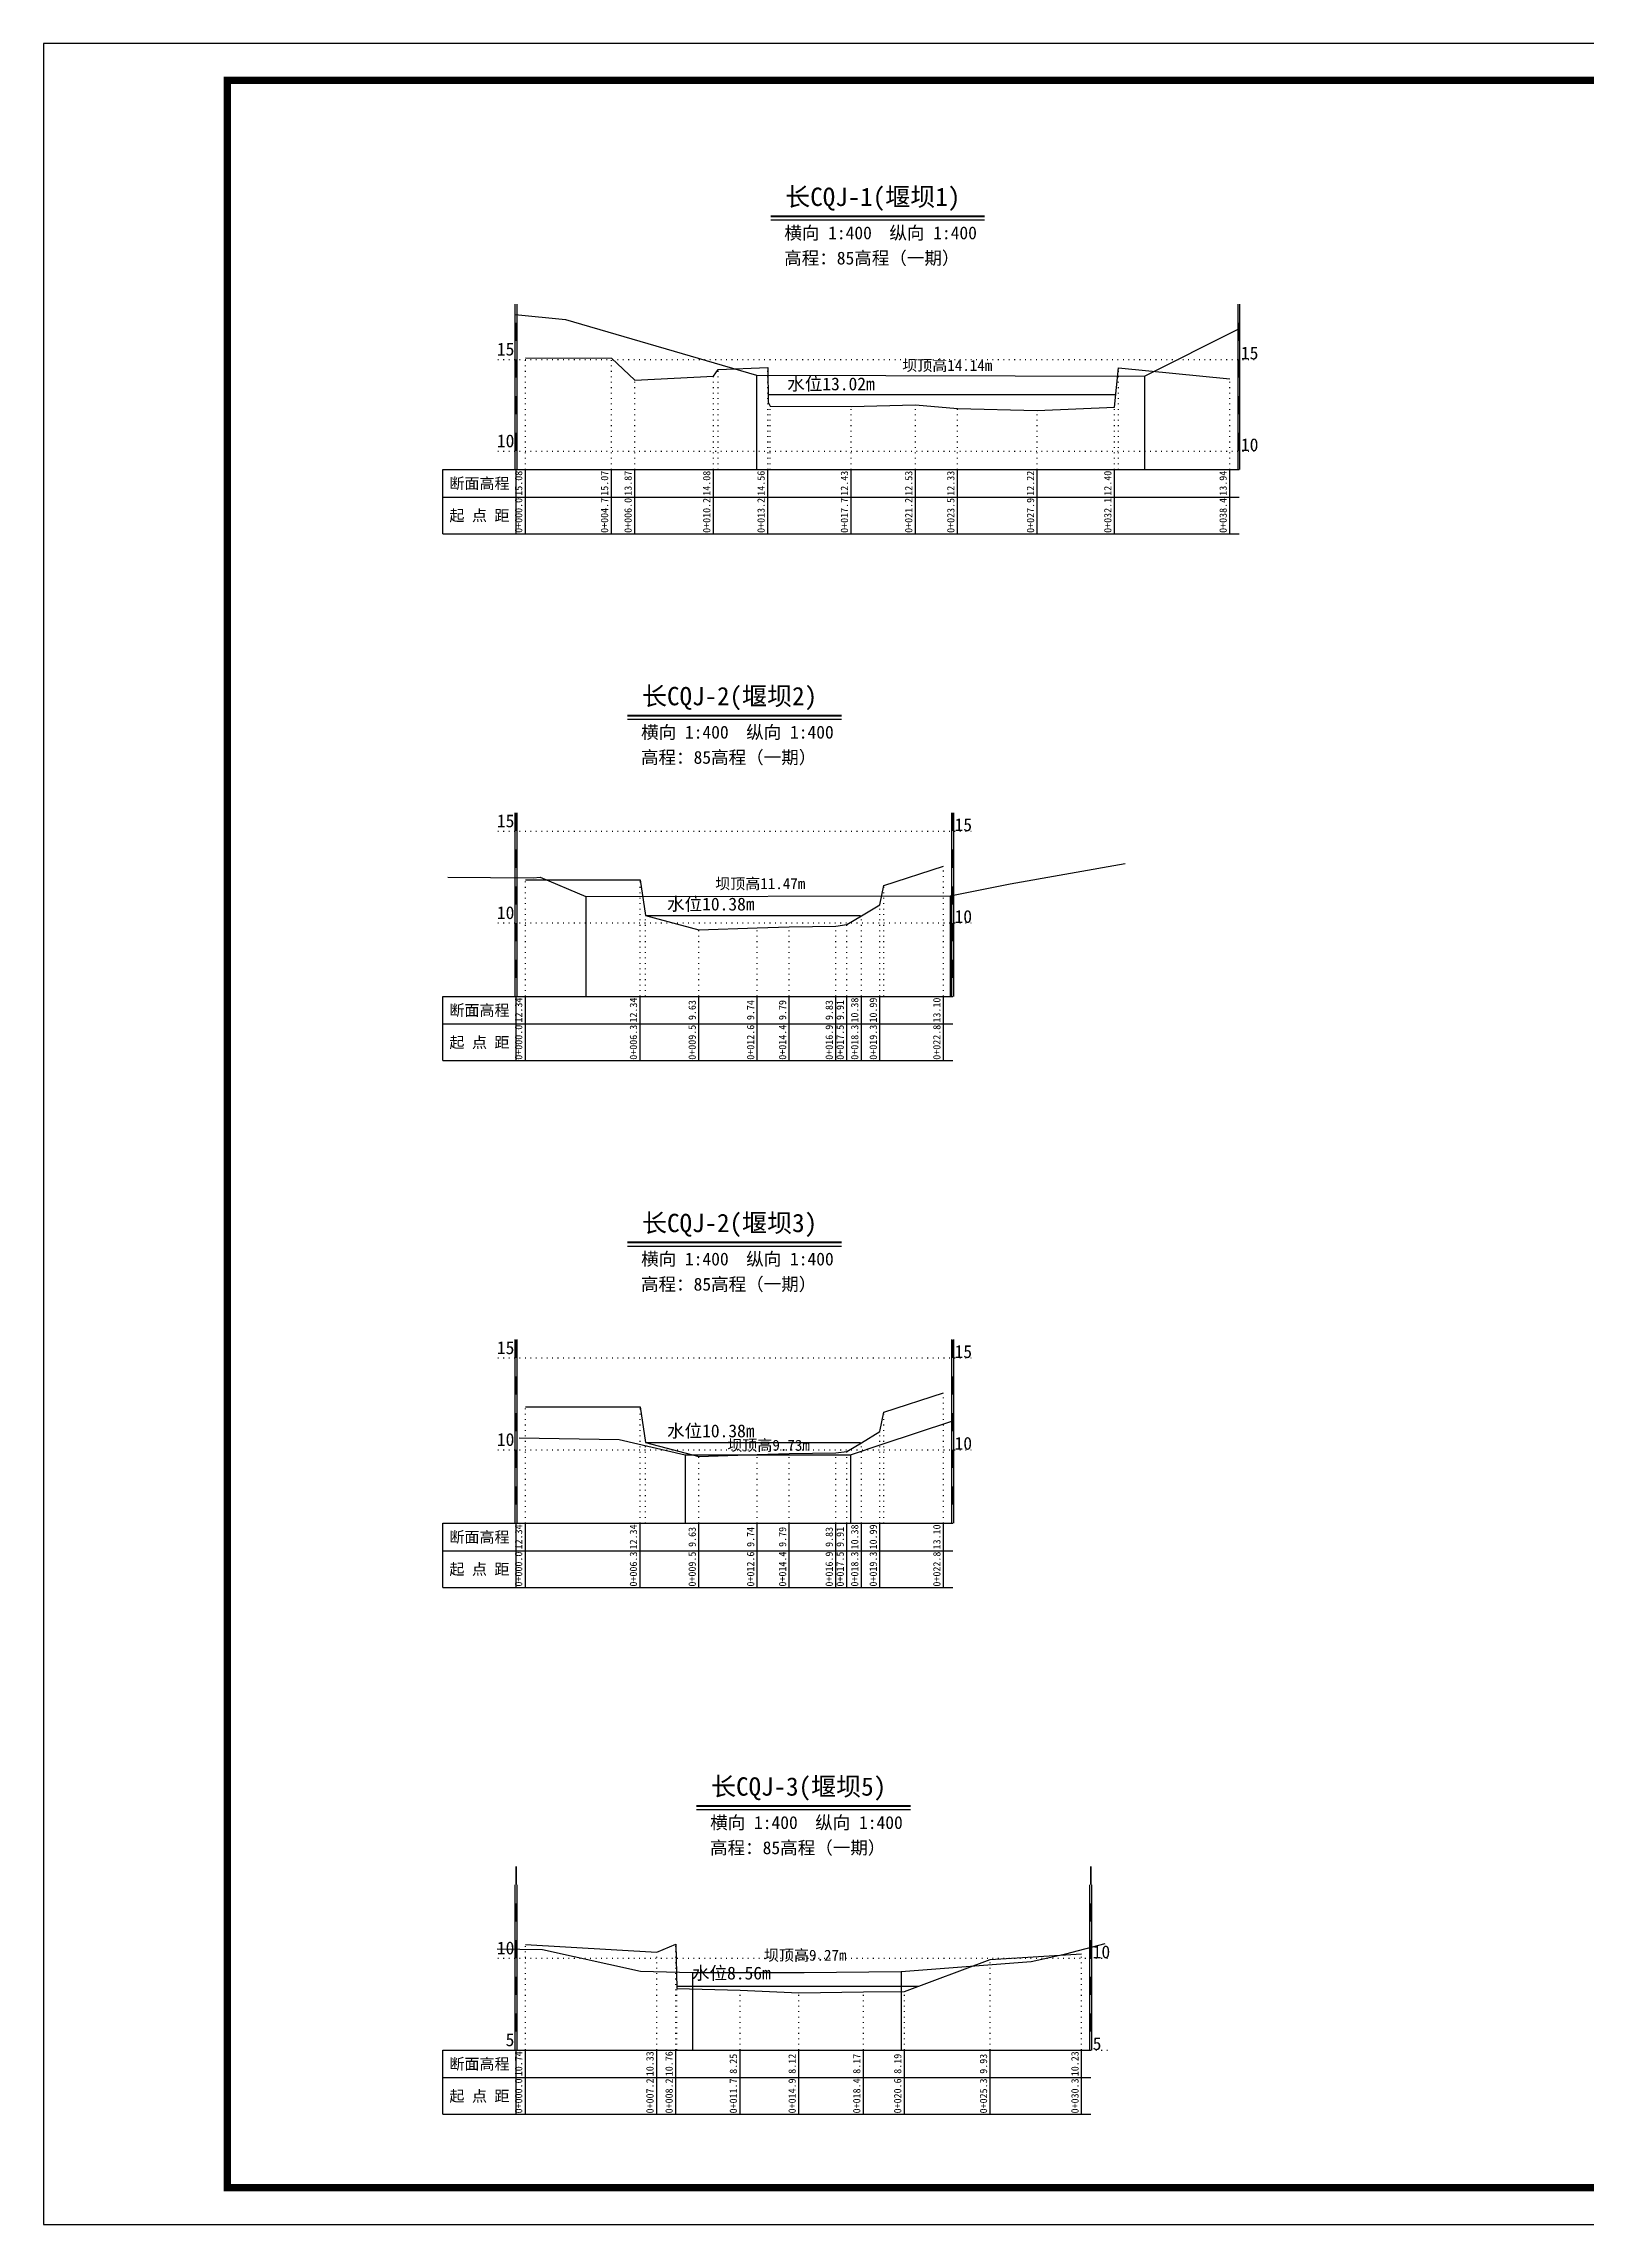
# Model space of a CAD drawing. Header units: millimetres. Extents: x 519117 to 519987, y 3371934 to 3372231.
# Drawn here: x 519116.5 to 519326.5, y 3371934.1 to 3372231.1 of the extents above; entities that cross this region are included whole.
import ezdxf
from ezdxf.enums import TextEntityAlignment as Align

# ---------------------------------------------------------------- set-up
doc = ezdxf.new("R2010")
doc.units = ezdxf.units.MM
doc.header["$LTSCALE"] = 0.4
doc.header["$MEASUREMENT"] = 0
doc.linetypes.add('X4', pattern=[1.6, 0, -1.6])
for name, color, linetype in [('DMX', 1, 'Continuous'), ('zdm1', 5, 'Continuous'), ('ZDMT5', 3, 'Continuous'), ('图框', 7, 'Continuous'), ('堰坝', 7, 'Continuous'), ('断面名称', 5, 'Continuous'), ('比例尺', 3, 'Continuous'), ('水位', 7, 'Continuous')]:
    doc.layers.add(name, color=color, linetype=linetype)
doc.styles.add('HDM', font='仿宋_GB2312.ttf')

msp = doc.modelspace()

# ---------------------------------------------------------------- linework, layer by layer
at = {"layer": 'DMX', "linetype": 'Continuous', "flags": 128}
for points in [[(519182.11, 3372188.26), (519193.81, 3372188.24), (519197.01, 3372185.24), (519207.71, 3372185.76), (519208.36, 3372186.69), (519215.11, 3372186.96), (519215.16, 3372182.24), (519215.43, 3372181.69), (519226.46, 3372181.64), (519235.21, 3372181.89), (519240.93, 3372181.39), (519251.78, 3372181.11), (519262.31, 3372181.56), (519262.83, 3372186.89), (519278.01, 3372185.41)], [(519182.11, 3372117.16), (519197.73, 3372117.16), (519198.46, 3372112.31), (519205.73, 3372110.39), (519213.68, 3372110.66), (519218.03, 3372110.79), (519224.38, 3372110.89), (519225.88, 3372111.09), (519227.86, 3372112.26), (519230.38, 3372113.79), (519230.91, 3372116.41), (519239.03, 3372119.06)], [(519182.11, 3372045.41), (519197.73, 3372045.41), (519198.46, 3372040.56), (519205.73, 3372038.64), (519213.68, 3372038.91), (519218.03, 3372039.04), (519224.38, 3372039.14), (519225.88, 3372039.34), (519227.86, 3372040.51), (519230.38, 3372042.04), (519230.91, 3372044.66), (519239.03, 3372047.31)], [(519182.11, 3371972.16), (519199.98, 3371971.14), (519202.58, 3371972.21), (519202.71, 3371966.21), (519211.33, 3371965.94), (519219.33, 3371965.61), (519228.13, 3371965.74), (519233.71, 3371965.79), (519245.38, 3371970.14), (519257.83, 3371970.89)]]:
    msp.add_lwpolyline(points, dxfattribs=at)
at = {"layer": 'zdm1', "linetype": 'Continuous'}
for p, q in [((519180.73, 3372173.06), (519180.73, 3372195.56)), ((519180.98, 3372173.06), (519180.98, 3372195.56)), ((519279.13, 3372173.06), (519279.13, 3372195.56)), ((519279.38, 3372173.06), (519279.38, 3372195.56)), ((519170.86, 3372173.06), (519182.11, 3372173.06)), ((519170.86, 3372164.31), (519170.86, 3372173.06)), ((519180.86, 3372164.31), (519180.86, 3372173.06)), ((519182.11, 3372173.06), (519279.26, 3372173.06)), ((519170.86, 3372169.31), (519279.26, 3372169.31)), ((519170.86, 3372164.31), (519279.26, 3372164.31)), ((519180.73, 3372101.31), (519180.73, 3372126.31)), ((519180.98, 3372101.31), (519180.98, 3372126.31)), ((519240.16, 3372101.31), (519240.16, 3372126.31)), ((519240.41, 3372101.31), (519240.41, 3372126.31)), ((519170.86, 3372101.31), (519182.11, 3372101.31)), ((519170.86, 3372092.56), (519170.86, 3372101.31)), ((519180.86, 3372092.56), (519180.86, 3372101.31)), ((519182.11, 3372101.31), (519240.28, 3372101.31)), ((519170.86, 3372097.56), (519240.28, 3372097.56)), ((519170.86, 3372092.56), (519240.28, 3372092.56)), ((519180.73, 3372029.56), (519180.73, 3372054.56)), ((519180.98, 3372029.56), (519180.98, 3372054.56)), ((519240.16, 3372029.56), (519240.16, 3372054.56)), ((519240.41, 3372029.56), (519240.41, 3372054.56)), ((519170.86, 3372029.56), (519182.11, 3372029.56)), ((519170.86, 3372020.81), (519170.86, 3372029.56)), ((519180.86, 3372020.81), (519180.86, 3372029.56)), ((519182.11, 3372029.56), (519240.28, 3372029.56)), ((519170.86, 3372025.81), (519240.28, 3372025.81)), ((519170.86, 3372020.81), (519240.28, 3372020.81)), ((519180.73, 3371957.81), (519180.73, 3371980.31)), ((519180.98, 3371957.81), (519180.98, 3371980.31)), ((519258.96, 3371957.81), (519258.96, 3371980.31)), ((519259.21, 3371957.81), (519259.21, 3371980.31)), ((519170.86, 3371957.81), (519182.11, 3371957.81)), ((519170.86, 3371949.06), (519170.86, 3371957.81)), ((519180.86, 3371949.06), (519180.86, 3371957.81)), ((519182.11, 3371957.81), (519259.08, 3371957.81)), ((519170.86, 3371954.06), (519259.08, 3371954.06)), ((519170.86, 3371949.06), (519259.08, 3371949.06))]:
    msp.add_line(p, q, dxfattribs=at)
at = {"layer": 'zdm1', "linetype": 'X4'}
for p, q in [((519178.36, 3372188.06), (519281.76, 3372188.06)), ((519178.36, 3372175.56), (519281.76, 3372175.56)), ((519178.36, 3372123.81), (519242.78, 3372123.81)), ((519178.36, 3372111.31), (519242.78, 3372111.31)), ((519178.36, 3372052.06), (519242.78, 3372052.06)), ((519178.36, 3372039.56), (519242.78, 3372039.56)), ((519178.36, 3371970.31), (519261.58, 3371970.31)), ((519178.36, 3371957.81), (519261.58, 3371957.81))]:
    msp.add_line(p, q, dxfattribs=at)
at = {"layer": 'zdm1', "linetype": 'Continuous', "flags": 128}
for points in [[(519180.86, 3372190.56, 0.25, 0.25, 0), (519180.86, 3372193.06, 0.25, 0.25, 0)], [(519279.26, 3372190.56, 0.25, 0.25, 0), (519279.26, 3372193.06, 0.25, 0.25, 0)], [(519180.86, 3372185.56, 0.25, 0.25, 0), (519180.86, 3372188.06, 0.25, 0.25, 0)], [(519279.26, 3372185.56, 0.25, 0.25, 0), (519279.26, 3372188.06, 0.25, 0.25, 0)], [(519180.86, 3372180.56, 0.25, 0.25, 0), (519180.86, 3372183.06, 0.25, 0.25, 0)], [(519279.26, 3372180.56, 0.25, 0.25, 0), (519279.26, 3372183.06, 0.25, 0.25, 0)], [(519180.86, 3372175.56, 0.25, 0.25, 0), (519180.86, 3372178.06, 0.25, 0.25, 0)], [(519279.26, 3372175.56, 0.25, 0.25, 0), (519279.26, 3372178.06, 0.25, 0.25, 0)], [(519180.86, 3372123.81, 0.25, 0.25, 0), (519180.86, 3372126.31, 0.25, 0.25, 0)], [(519240.28, 3372123.81, 0.25, 0.25, 0), (519240.28, 3372126.31, 0.25, 0.25, 0)], [(519180.86, 3372118.81, 0.25, 0.25, 0), (519180.86, 3372121.31, 0.25, 0.25, 0)], [(519240.28, 3372118.81, 0.25, 0.25, 0), (519240.28, 3372121.31, 0.25, 0.25, 0)], [(519180.86, 3372113.81, 0.25, 0.25, 0), (519180.86, 3372116.31, 0.25, 0.25, 0)], [(519240.28, 3372113.81, 0.25, 0.25, 0), (519240.28, 3372116.31, 0.25, 0.25, 0)], [(519180.86, 3372108.81, 0.25, 0.25, 0), (519180.86, 3372111.31, 0.25, 0.25, 0)], [(519240.28, 3372108.81, 0.25, 0.25, 0), (519240.28, 3372111.31, 0.25, 0.25, 0)], [(519180.86, 3372103.81, 0.25, 0.25, 0), (519180.86, 3372106.31, 0.25, 0.25, 0)], [(519240.28, 3372103.81, 0.25, 0.25, 0), (519240.28, 3372106.31, 0.25, 0.25, 0)], [(519180.86, 3372052.06, 0.25, 0.25, 0), (519180.86, 3372054.56, 0.25, 0.25, 0)], [(519240.28, 3372052.06, 0.25, 0.25, 0), (519240.28, 3372054.56, 0.25, 0.25, 0)], [(519180.86, 3372047.06, 0.25, 0.25, 0), (519180.86, 3372049.56, 0.25, 0.25, 0)], [(519240.28, 3372047.06, 0.25, 0.25, 0), (519240.28, 3372049.56, 0.25, 0.25, 0)], [(519180.86, 3372042.06, 0.25, 0.25, 0), (519180.86, 3372044.56, 0.25, 0.25, 0)], [(519240.28, 3372042.06, 0.25, 0.25, 0), (519240.28, 3372044.56, 0.25, 0.25, 0)], [(519180.86, 3372037.06, 0.25, 0.25, 0), (519180.86, 3372039.56, 0.25, 0.25, 0)], [(519240.28, 3372037.06, 0.25, 0.25, 0), (519240.28, 3372039.56, 0.25, 0.25, 0)], [(519180.86, 3372032.06, 0.25, 0.25, 0), (519180.86, 3372034.56, 0.25, 0.25, 0)], [(519240.28, 3372032.06, 0.25, 0.25, 0), (519240.28, 3372034.56, 0.25, 0.25, 0)], [(519180.86, 3371980.31, 0.25, 0.25, 0), (519180.86, 3371982.81, 0.25, 0.25, 0)], [(519259.08, 3371980.31, 0.25, 0.25, 0), (519259.08, 3371982.81, 0.25, 0.25, 0)], [(519180.86, 3371975.31, 0.25, 0.25, 0), (519180.86, 3371977.81, 0.25, 0.25, 0)], [(519259.08, 3371975.31, 0.25, 0.25, 0), (519259.08, 3371977.81, 0.25, 0.25, 0)], [(519180.86, 3371970.31, 0.25, 0.25, 0), (519180.86, 3371972.81, 0.25, 0.25, 0)], [(519259.08, 3371970.31, 0.25, 0.25, 0), (519259.08, 3371972.81, 0.25, 0.25, 0)], [(519180.86, 3371965.31, 0.25, 0.25, 0), (519180.86, 3371967.81, 0.25, 0.25, 0)], [(519259.08, 3371965.31, 0.25, 0.25, 0), (519259.08, 3371967.81, 0.25, 0.25, 0)], [(519180.86, 3371960.31, 0.25, 0.25, 0), (519180.86, 3371962.81, 0.25, 0.25, 0)], [(519259.08, 3371960.31, 0.25, 0.25, 0), (519259.08, 3371962.81, 0.25, 0.25, 0)]]:
    msp.add_lwpolyline(points, format="xyseb", dxfattribs=at)
at = {"layer": 'ZDMT5', "linetype": 'X4'}
for p, q in [((519182.11, 3372173.06), (519182.11, 3372188.26)), ((519193.81, 3372173.06), (519193.81, 3372188.24)), ((519207.71, 3372173.06), (519207.71, 3372185.76)), ((519208.36, 3372173.06), (519208.36, 3372186.69)), ((519215.11, 3372173.06), (519215.11, 3372186.96)), ((519262.83, 3372173.06), (519262.83, 3372186.89)), ((519197.01, 3372173.06), (519197.01, 3372185.24)), ((519278.01, 3372173.06), (519278.01, 3372185.41)), ((519215.16, 3372173.06), (519215.16, 3372182.24)), ((519215.43, 3372173.06), (519215.43, 3372181.69)), ((519226.46, 3372173.06), (519226.46, 3372181.64)), ((519235.21, 3372173.06), (519235.21, 3372181.89)), ((519240.93, 3372173.06), (519240.93, 3372181.39)), ((519251.78, 3372173.06), (519251.78, 3372181.11)), ((519262.31, 3372173.06), (519262.31, 3372181.56)), ((519239.03, 3372101.31), (519239.03, 3372119.06)), ((519182.11, 3372101.31), (519182.11, 3372117.16)), ((519197.73, 3372101.31), (519197.73, 3372117.16)), ((519230.91, 3372101.31), (519230.91, 3372116.41)), ((519198.46, 3372101.31), (519198.46, 3372112.31)), ((519227.86, 3372101.31), (519227.86, 3372112.26)), ((519230.38, 3372101.31), (519230.38, 3372113.79)), ((519205.73, 3372101.31), (519205.73, 3372110.39)), ((519213.68, 3372101.31), (519213.68, 3372110.66)), ((519218.03, 3372101.31), (519218.03, 3372110.79)), ((519224.38, 3372101.31), (519224.38, 3372110.89)), ((519225.88, 3372101.31), (519225.88, 3372111.09)), ((519239.03, 3372029.56), (519239.03, 3372047.31)), ((519182.11, 3372029.56), (519182.11, 3372045.41)), ((519197.73, 3372029.56), (519197.73, 3372045.41)), ((519230.91, 3372029.56), (519230.91, 3372044.66)), ((519198.46, 3372029.56), (519198.46, 3372040.56)), ((519227.86, 3372029.56), (519227.86, 3372040.51)), ((519230.38, 3372029.56), (519230.38, 3372042.04)), ((519205.73, 3372029.56), (519205.73, 3372038.64)), ((519213.68, 3372029.56), (519213.68, 3372038.91)), ((519218.03, 3372029.56), (519218.03, 3372039.04)), ((519224.38, 3372029.56), (519224.38, 3372039.14)), ((519225.88, 3372029.56), (519225.88, 3372039.34)), ((519182.11, 3371957.81), (519182.11, 3371972.16)), ((519202.58, 3371957.81), (519202.58, 3371972.21)), ((519199.98, 3371957.81), (519199.98, 3371971.14)), ((519245.38, 3371957.81), (519245.38, 3371970.14)), ((519257.83, 3371957.81), (519257.83, 3371970.89)), ((519202.71, 3371957.81), (519202.71, 3371966.21)), ((519211.33, 3371957.81), (519211.33, 3371965.94)), ((519233.71, 3371957.81), (519233.71, 3371965.79)), ((519219.33, 3371957.81), (519219.33, 3371965.61)), ((519228.13, 3371957.81), (519228.13, 3371965.74))]:
    msp.add_line(p, q, dxfattribs=at)
at = {"layer": 'ZDMT5', "linetype": 'Continuous'}
for p, q in [((519182.11, 3372164.31), (519182.11, 3372173.06)), ((519193.81, 3372164.31), (519193.81, 3372173.06)), ((519197.01, 3372164.31), (519197.01, 3372173.06)), ((519207.71, 3372164.31), (519207.71, 3372173.06)), ((519215.11, 3372164.31), (519215.11, 3372173.06)), ((519226.46, 3372164.31), (519226.46, 3372173.06)), ((519235.21, 3372164.31), (519235.21, 3372173.06)), ((519240.93, 3372164.31), (519240.93, 3372173.06)), ((519251.78, 3372164.31), (519251.78, 3372173.06)), ((519262.31, 3372164.31), (519262.31, 3372173.06)), ((519278.01, 3372164.31), (519278.01, 3372173.06)), ((519182.11, 3372092.56), (519182.11, 3372101.31)), ((519197.73, 3372092.56), (519197.73, 3372101.31)), ((519205.73, 3372092.56), (519205.73, 3372101.31)), ((519213.68, 3372092.56), (519213.68, 3372101.31)), ((519218.03, 3372092.56), (519218.03, 3372101.31)), ((519224.38, 3372092.56), (519224.38, 3372101.31)), ((519225.88, 3372092.56), (519225.88, 3372101.31)), ((519227.86, 3372092.56), (519227.86, 3372101.31)), ((519230.38, 3372092.56), (519230.38, 3372101.31)), ((519239.03, 3372092.56), (519239.03, 3372101.31)), ((519182.11, 3372020.81), (519182.11, 3372029.56)), ((519197.73, 3372020.81), (519197.73, 3372029.56)), ((519205.73, 3372020.81), (519205.73, 3372029.56)), ((519213.68, 3372020.81), (519213.68, 3372029.56)), ((519218.03, 3372020.81), (519218.03, 3372029.56)), ((519224.38, 3372020.81), (519224.38, 3372029.56)), ((519225.88, 3372020.81), (519225.88, 3372029.56)), ((519227.86, 3372020.81), (519227.86, 3372029.56)), ((519230.38, 3372020.81), (519230.38, 3372029.56)), ((519239.03, 3372020.81), (519239.03, 3372029.56)), ((519182.11, 3371949.06), (519182.11, 3371957.81)), ((519199.98, 3371949.06), (519199.98, 3371957.81)), ((519202.58, 3371949.06), (519202.58, 3371957.81)), ((519211.33, 3371949.06), (519211.33, 3371957.81)), ((519219.33, 3371949.06), (519219.33, 3371957.81)), ((519228.13, 3371949.06), (519228.13, 3371957.81)), ((519233.71, 3371949.06), (519233.71, 3371957.81)), ((519245.38, 3371949.06), (519245.38, 3371957.81)), ((519257.83, 3371949.06), (519257.83, 3371957.81))]:
    msp.add_line(p, q, dxfattribs=at)
at = {"layer": '图框', "flags": 128}
msp.add_lwpolyline([(519116.53, 3371934.06), (519536.53, 3371934.06), (519536.53, 3372231.06), (519116.53, 3372231.06)], close=True, dxfattribs=at)
at = {"layer": '图框', "const_width": 1, "flags": 128}
msp.add_lwpolyline([(519141.53, 3371939.06), (519531.53, 3371939.06), (519531.53, 3372226.06), (519141.53, 3372226.06)], close=True, dxfattribs=at)
at = {"layer": '堰坝', "linetype": 'Continuous', "flags": 128}
for points in [[(519180.73, 3372194.17), (519187.55, 3372193.51), (519213.56, 3372185.89), (519266.39, 3372185.79), (519279.13, 3372192.16)], [(519213.56, 3372185.89), (519213.56, 3372173.06)], [(519266.39, 3372185.79), (519266.39, 3372173.06)], [(519171.53, 3372117.53), (519183.15, 3372117.46), (519184.1, 3372117.56), (519190.33, 3372114.89), (519239.91, 3372114.99), (519248.12, 3372116.64), (519263.77, 3372119.42), (519263.77, 3372119.42)], [(519190.33, 3372114.89), (519190.33, 3372101.31)], [(519239.91, 3372114.99), (519239.91, 3372101.31)], [(519181.28, 3372041.18), (519194.86, 3372040.96), (519203.88, 3372038.89), (519226.37, 3372038.89), (519230.67, 3372040.31), (519240.16, 3372043.46)], [(519203.88, 3372038.89), (519203.88, 3372029.56)], [(519226.37, 3372038.89), (519226.37, 3372029.56)], [(519178.27, 3371971.61), (519184.46, 3371971.51), (519197.8, 3371968.56), (519204.85, 3371968.39), (519220.08, 3371968.39), (519233.25, 3371968.49), (519250.96, 3371969.86), (519255.67, 3371970.91), (519261.03, 3371972.34)], [(519204.85, 3371968.39), (519204.85, 3371957.81)], [(519233.25, 3371968.49), (519233.25, 3371957.81)]]:
    msp.add_lwpolyline(points, dxfattribs=at)
at = {"layer": '比例尺', "color": 3, "linetype": 'Continuous', "lineweight": 40}
for p, q in [((519215.5, 3372207.56), (519244.62, 3372207.56)), ((519196.01, 3372139.56), (519225.13, 3372139.56)), ((519196.01, 3372067.81), (519225.13, 3372067.81)), ((519205.41, 3371991.06), (519234.53, 3371991.06))]:
    msp.add_line(p, q, dxfattribs=at)
at = {"layer": '比例尺', "color": 3, "linetype": 'Continuous'}
for p, q in [((519215.5, 3372207.06), (519244.62, 3372207.06)), ((519196.01, 3372139.06), (519225.13, 3372139.06)), ((519196.01, 3372067.31), (519225.13, 3372067.31)), ((519205.41, 3371990.56), (519234.53, 3371990.56))]:
    msp.add_line(p, q, dxfattribs=at)
at = {"layer": '水位', "color": 6, "linetype": 'Continuous', "flags": 128}
for points in [[(519262.47, 3372183.25), (519215.11, 3372183.25)], [(519227.73, 3372112.27), (519198.61, 3372112.27)], [(519227.73, 3372040.52), (519198.61, 3372040.52)], [(519202.7, 3371966.49), (519235.59, 3371966.49)]]:
    msp.add_lwpolyline(points, dxfattribs=at)

# ---------------------------------------------------------------- texts
at = {"layer": 'zdm1', "linetype": 'Continuous', "style": 'HDM'}
for s, p in [('15', (519180.61, 3372188.06)), ('10', (519180.61, 3372175.56)), ('15', (519180.61, 3372123.81)), ('10', (519180.61, 3372111.31)), ('15', (519180.61, 3372052.06)), ('10', (519180.61, 3372039.56)), ('10', (519180.61, 3371970.31)), ('5', (519180.61, 3371957.81))]:
    msp.add_text(s, height=1.75, dxfattribs=at).set_placement(p, align=Align.BOTTOM_RIGHT)
for s, p in [('15', (519279.51, 3372188.06)), ('10', (519279.51, 3372175.56)), ('15', (519240.53, 3372123.81)), ('10', (519240.53, 3372111.31)), ('15', (519240.53, 3372052.06)), ('10', (519240.53, 3372039.56)), ('10', (519259.33, 3371970.31)), ('5', (519259.33, 3371957.81))]:
    msp.add_text(s, height=1.75, dxfattribs=at).set_placement(p)
for s, p in [('断面高程', (519175.86, 3372171.19)), ('起 点 距', (519175.86, 3372166.81)), ('断面高程', (519175.86, 3372099.44)), ('起 点 距', (519175.86, 3372095.06)), ('断面高程', (519175.86, 3372027.69)), ('起 点 距', (519175.86, 3372023.31)), ('断面高程', (519175.86, 3371955.94)), ('起 点 距', (519175.86, 3371951.56))]:
    msp.add_text(s, height=1.5, dxfattribs=at).set_placement(p, align=Align.MIDDLE)
at = {"layer": 'ZDMT5', "linetype": 'Continuous', "style": 'HDM'}
for s, p in [('15.08', (519181.98, 3372171.19)), ('15.07', (519193.68, 3372171.19)), ('13.87', (519196.88, 3372171.19)), ('14.08', (519207.58, 3372171.19)), ('14.56', (519214.98, 3372171.19)), ('12.43', (519226.33, 3372171.19)), ('12.53', (519235.08, 3372171.19)), ('12.33', (519240.81, 3372171.19)), ('12.22', (519251.66, 3372171.19)), ('12.40', (519262.18, 3372171.19)), ('13.94', (519277.88, 3372171.19)), ('0+000.0', (519181.98, 3372166.81)), ('0+004.7', (519193.68, 3372166.81)), ('0+006.0', (519196.88, 3372166.81)), ('0+010.2', (519207.58, 3372166.81)), ('0+013.2', (519214.98, 3372166.81)), ('0+017.7', (519226.33, 3372166.81)), ('0+021.2', (519235.08, 3372166.81)), ('0+023.5', (519240.81, 3372166.81)), ('0+027.9', (519251.66, 3372166.81)), ('0+032.1', (519262.18, 3372166.81)), ('0+038.4', (519277.88, 3372166.81)), ('12.34', (519181.98, 3372099.44)), ('12.34', (519197.61, 3372099.44)), ('9.63', (519205.61, 3372099.44)), ('9.74', (519213.56, 3372099.44)), ('9.79', (519217.91, 3372099.44)), ('9.83', (519224.26, 3372099.44)), ('9.91', (519225.76, 3372099.44)), ('10.38', (519227.73, 3372099.44)), ('10.99', (519230.26, 3372099.44)), ('13.10', (519238.91, 3372099.44)), ('0+000.0', (519181.98, 3372095.06)), ('0+006.3', (519197.61, 3372095.06)), ('0+009.5', (519205.61, 3372095.06)), ('0+012.6', (519213.56, 3372095.06)), ('0+014.4', (519217.91, 3372095.06)), ('0+016.9', (519224.26, 3372095.06)), ('0+017.5', (519225.76, 3372095.06)), ('0+018.3', (519227.73, 3372095.06)), ('0+019.3', (519230.26, 3372095.06)), ('0+022.8', (519238.91, 3372095.06)), ('12.34', (519181.98, 3372027.69)), ('12.34', (519197.61, 3372027.69)), ('9.63', (519205.61, 3372027.69)), ('9.74', (519213.56, 3372027.69)), ('9.79', (519217.91, 3372027.69)), ('9.83', (519224.26, 3372027.69)), ('9.91', (519225.76, 3372027.69)), ('10.38', (519227.73, 3372027.69)), ('10.99', (519230.26, 3372027.69)), ('13.10', (519238.91, 3372027.69)), ('0+000.0', (519181.98, 3372023.31)), ('0+006.3', (519197.61, 3372023.31)), ('0+009.5', (519205.61, 3372023.31)), ('0+012.6', (519213.56, 3372023.31)), ('0+014.4', (519217.91, 3372023.31)), ('0+016.9', (519224.26, 3372023.31)), ('0+017.5', (519225.76, 3372023.31)), ('0+018.3', (519227.73, 3372023.31)), ('0+019.3', (519230.26, 3372023.31)), ('0+022.8', (519238.91, 3372023.31)), ('10.74', (519181.98, 3371955.94)), ('10.33', (519199.86, 3371955.94)), ('10.76', (519202.46, 3371955.94)), ('8.25', (519211.21, 3371955.94)), ('8.12', (519219.21, 3371955.94)), ('8.17', (519228.01, 3371955.94)), ('8.19', (519233.58, 3371955.94)), ('9.93', (519245.26, 3371955.94)), ('10.23', (519257.71, 3371955.94)), ('0+000.0', (519181.98, 3371951.56)), ('0+007.2', (519199.86, 3371951.56)), ('0+008.2', (519202.46, 3371951.56)), ('0+011.7', (519211.21, 3371951.56)), ('0+014.9', (519219.21, 3371951.56)), ('0+018.4', (519228.01, 3371951.56)), ('0+020.6', (519233.58, 3371951.56)), ('0+025.3', (519245.26, 3371951.56)), ('0+030.3', (519257.71, 3371951.56))]:
    msp.add_text(s, height=1, rotation=90, dxfattribs=at).set_placement(p, align=Align.BOTTOM_CENTER)
at = {"layer": '堰坝', "color": 11, "linetype": 'Continuous', "style": 'HDM'}
for s, p in [('坝顶高14.14m', (519239.54, 3372187.27)), ('坝顶高11.47m', (519214.08, 3372116.69)), ('坝顶高9.73m', (519215.21, 3372040.2)), ('坝顶高9.27m', (519220.2, 3371970.75))]:
    msp.add_text(s, height=1.5, dxfattribs=at).set_placement(p, align=Align.MIDDLE)
at = {"layer": '断面名称', "color": 5, "linetype": 'Continuous', "style": 'HDM'}
for s, p in [('长CQJ-1(堰坝1)', (519229.39, 3372210.04)), ('长CQJ-2(堰坝2)', (519209.9, 3372142.04)), ('长CQJ-2(堰坝3)', (519209.9, 3372070.29)), ('长CQJ-3(堰坝5)', (519219.3, 3371993.54))]:
    msp.add_text(s, height=2.5, dxfattribs=at).set_placement(p, align=Align.MIDDLE)
at = {"layer": '比例尺', "color": 3, "linetype": 'Continuous', "style": 'HDM'}
for s, p in [('横向 1:400  纵向 1:400', (519243.57, 3372203.89)), ('高程：85高程（一期）', (519241.2, 3372200.46)), ('横向 1:400  纵向 1:400', (519224.08, 3372135.89)), ('高程：85高程（一期）', (519221.71, 3372132.46)), ('横向 1:400  纵向 1:400', (519224.08, 3372064.14)), ('高程：85高程（一期）', (519221.71, 3372060.71)), ('横向 1:400  纵向 1:400', (519233.48, 3371987.39)), ('高程：85高程（一期）', (519231.11, 3371983.96))]:
    msp.add_text(s, height=1.75, dxfattribs=at).set_placement(p, align=Align.BOTTOM_RIGHT)
at = {"layer": '水位', "color": 6, "linetype": 'Continuous', "style": 'HDM'}
for s, p in [('水位13.02m', (519223.71, 3372184.76)), ('水位10.38m', (519207.35, 3372113.92)), ('水位10.38m', (519207.35, 3372042.17)), ('水位8.56m', (519210.15, 3371968.33))]:
    msp.add_text(s, height=1.75, dxfattribs=at).set_placement(p, align=Align.MIDDLE)

doc.saveas('drawing.dxf')
